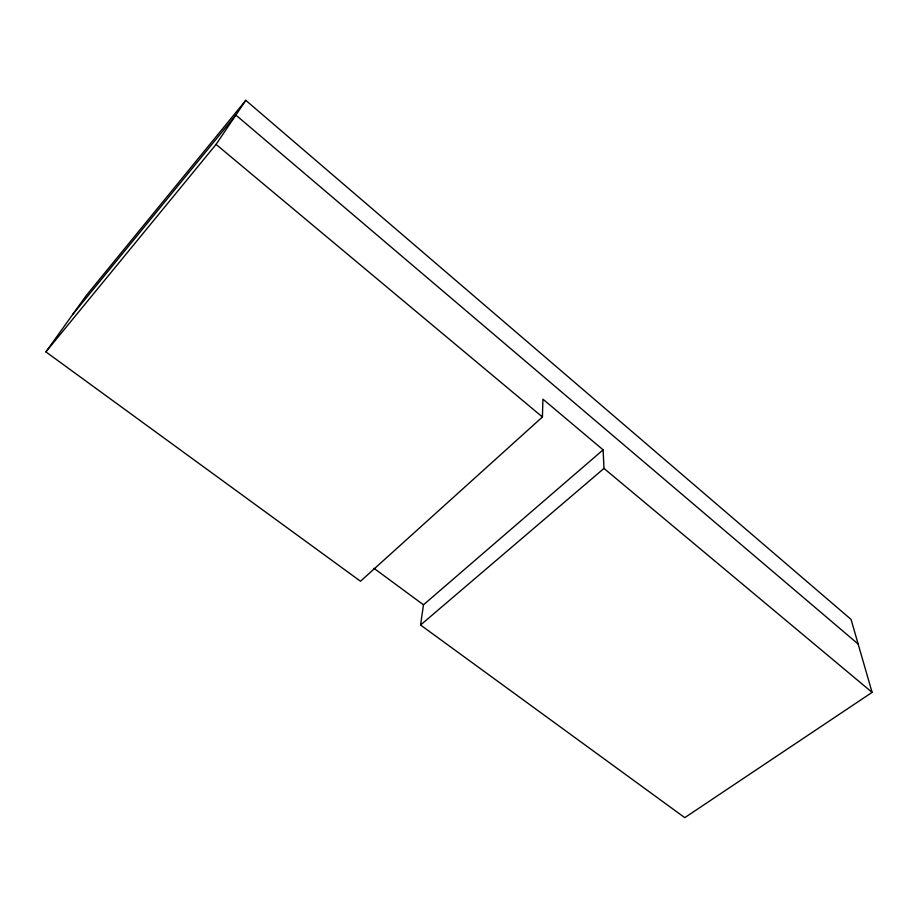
<?xml version="1.0" encoding="UTF-8"?>
<svg xmlns="http://www.w3.org/2000/svg" width="918" height="918" viewBox="0 0 918 918"><rect width="100%" height="100%" fill="white"/><g stroke="black" fill="none" stroke-linecap="round" stroke-linejoin="round"><path stroke-width="1.38" d="M872.1 692.367L851.043 619.398L245.794 100.349L86.246 295.55L45.9 351.881L360.499 581.232L542.423 416.99L542.928 399.169L603.126 449.843L603.987 468.421L872.1 692.367L684.771 817.651L420.559 625.02L423.485 604.801L603.126 449.843M45.9 351.881L216.074 144.401L245.794 100.349M72.706 314.449L235.869 115.06L858.158 644.046M420.559 625.02L603.987 468.421M373.936 568.299L423.485 604.801M216.074 144.401L542.423 416.99"/></g></svg>
